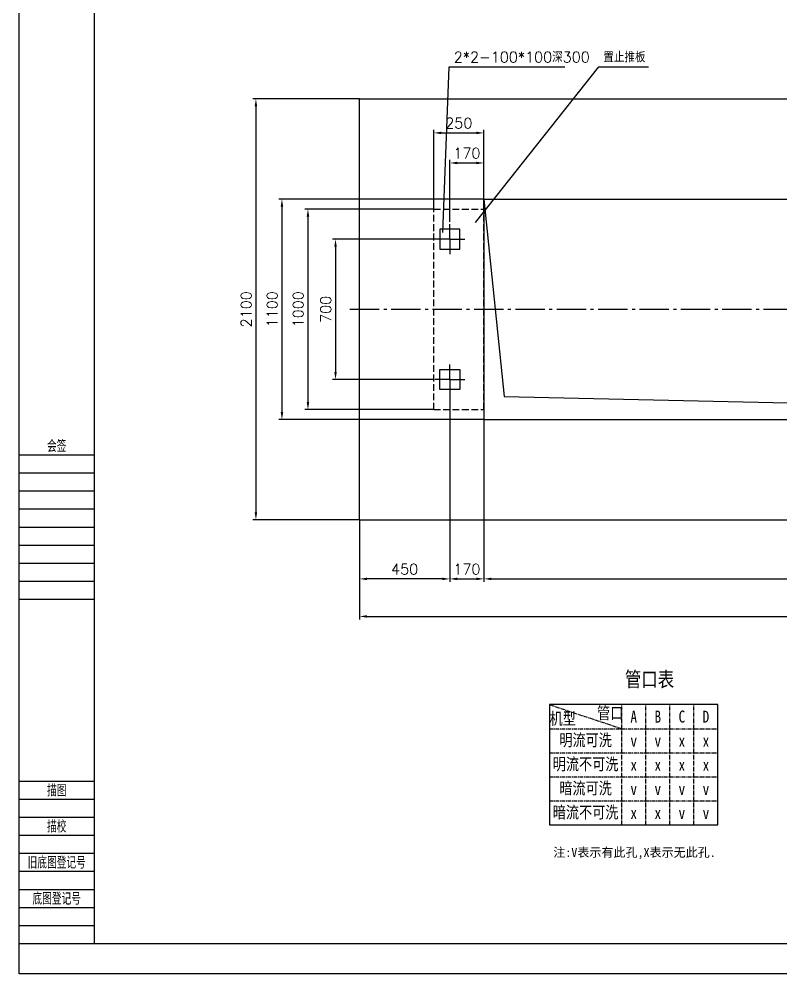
# Model space of a CAD drawing. Extents: x -2176 to 14083, y -1057 to 7853.
# Drawn here: x -2176 to 1622, y -1057 to 3706 of the extents above; entities that cross this region are included whole.
import ezdxf
from ezdxf.enums import TextEntityAlignment as Align

# ---------------------------------------------------------------- set-up
doc = ezdxf.new("R2010")
doc.units = 0
doc.header["$LTSCALE"] = 15
for name, pattern in [('CENTER', [2, 1.25, -0.25, 0.25, -0.25]), ('GEN3A', [3.125, 2.25, -0.875]), ('GEN7', [13.75, 9.75, -1.5, 1, -1.5]), ('GEN7A', [7.5, 5, -1.25, 0, -1.25])]:
    doc.linetypes.add(name, pattern=pattern)
doc.layers.get('0').update_dxf_attribs({"linetype": 'CONTINUOUS'})
doc.layers.get('DEFPOINTS').update_dxf_attribs({"linetype": 'CONTINUOUS'})
for name, color, linetype in [('0N', 7, 'CONTINUOUS'), ('3A', 6, 'GEN3A'), ('4', 1, 'CENTER'), ('5', 3, 'CONTINUOUS'), ('6', 2, 'CONTINUOUS'), ('7', 4, 'GEN7'), ('7A', 4, 'GEN7A'), ('RAHM2', 1, 'CONTINUOUS'), ('RAHM3', 2, 'CONTINUOUS'), ('TILE1', 5, 'CONTINUOUS')]:
    doc.layers.add(name, color=color, linetype=linetype)
doc.styles.add('HZ', font='geniso', dxfattribs={"width": 0.7, "bigfont": 'hztxt'})
doc.styles.get("Standard").update_dxf_attribs({"font": 'txt.shx', "bigfont": 'hztxt.shx'})
doc.styles.add('仿宋体', font='', dxfattribs={"width": 0.8})
doc.styles.get('仿宋体').set_extended_font_data('仿宋_GB2312')
doc.dimstyles.new('GEN-ISO', dxfattribs={"dimscale": 15, "dimtxt": 3.5, "dimasz": 2.5, "dimexe": 1, "dimexo": 0, "dimgap": 1.5, "dimtad": 1, "dimzin": 9, "dimdsep": 46, "dimtxsty": 'Standard', "dimcen": 0, "dimclrd": 256, "dimclre": 256, "dimclrt": 2, "dimaunit": 1, "dimadec": 0, "dimazin": 0, "dimtp": 0.1, "dimtm": 0.1, "dimtfac": 0.71, "dimtdec": 3, "dimtmove": 0, "dimatfit": 3, "dimfxl": 0, "dimtzin": 0, "dimarcsym": 0})

# ---------------------------------------------------------------- blocks, each defined once
blk = doc.blocks.new('GB-A1')
blk.add_line((35, 13), (10, 13))
blk.add_lwpolyline([(35, 13), (35, 587), (841, 587), (841, 13)], close=True)
at = {"layer": 'RAHM2'}
for p, q in [((35, 169.5), (10, 169.5)), ((35, 157.5), (10, 157.5)), ((35, 145.5), (10, 145.5)), ((35, 133.5), (10, 133.5)), ((35, 61), (10, 61)), ((35, 49), (10, 49)), ((35, 37), (10, 37)), ((35, 25), (10, 25)), ((35, 19), (10, 19))]:
    blk.add_line(p, q, dxfattribs=at)
at = {"layer": 'RAHM3'}
for p, q in [((35, 175.5), (10, 175.5)), ((35, 163.5), (10, 163.5)), ((35, 151.5), (10, 151.5)), ((35, 139.5), (10, 139.5)), ((35, 127.5), (10, 127.5)), ((35, 67), (10, 67)), ((35, 55), (10, 55)), ((35, 43), (10, 43)), ((35, 31), (10, 31))]:
    blk.add_line(p, q, dxfattribs=at)
at = {"layer": 'TILE1'}
blk.add_line((10, 3), (10, 597), dxfattribs=at)
blk.add_lwpolyline([(10, 597), (851, 597), (851, 3), (10, 3)], dxfattribs=at)
at = {"layer": 'RAHM2', "style": 'HZ', "width": 0.7}
for s, p in [('会签', (22.5, 176.5)), ('描图', (22.5, 62)), ('描校', (22.5, 50)), ('旧底图登记号', (22.5, 38)), ('底图登记号', (22.5, 26))]:
    blk.add_text(s, height=4, dxfattribs=at).set_placement(p, align=Align.CENTER)
blk = doc.blocks.new('*D115')
at = {"linetype": 'ByBlock'}
for p, q in [((-108.7, 2758.3), (-750.8, 2758.3)), ((-735.8, 2720.8), (-735.8, 1795.8)), ((-108.7, 1758.3), (-750.8, 1758.3))]:
    blk.add_line(p, q, dxfattribs=at)
for points in [[(-742, 2720.8), (-729.5, 2720.8), (-735.8, 2758.3)], [(-742, 1795.8), (-729.5, 1795.8), (-735.8, 1758.3)]]:
    blk.add_solid(points, dxfattribs=at)
at = {"layer": 'DEFPOINTS', "color": 0, "linetype": 'ByBlock'}
for p in [(-108.7, 2758.3), (-735.8, 1758.3), (-108.7, 1758.3)]:
    blk.add_point(p, dxfattribs=at)
at = {"color": 2, "linetype": 'ByBlock', "insert": (-784.5, 2258.3), "char_height": 52.5, "attachment_point": 5, "rotation": 90}
blk.add_mtext('1000', dxfattribs=at)
blk = doc.blocks.new('*D116')
at = {"linetype": 'ByBlock'}
for p, q in [((-478.7, 3308.3), (-1010.1, 3308.3)), ((-995.1, 3270.8), (-995.1, 1245.8)), ((-478.7, 1208.3), (-1010.1, 1208.3))]:
    blk.add_line(p, q, dxfattribs=at)
for points in [[(-1001.4, 3270.8), (-988.9, 3270.8), (-995.1, 3308.3)], [(-1001.4, 1245.8), (-988.9, 1245.8), (-995.1, 1208.3)]]:
    blk.add_solid(points, dxfattribs=at)
at = {"layer": 'DEFPOINTS', "color": 0, "linetype": 'ByBlock'}
for p in [(-478.7, 3308.3), (-995.1, 1208.3), (-478.7, 1208.3)]:
    blk.add_point(p, dxfattribs=at)
at = {"color": 2, "linetype": 'ByBlock', "insert": (-1043.9, 2258.3), "char_height": 52.5, "attachment_point": 5, "rotation": 90}
blk.add_mtext('2100', dxfattribs=at)
blk = doc.blocks.new('*D117')
at = {"linetype": 'ByBlock'}
for p, q in [((141.3, 2808.3), (-880.4, 2808.3)), ((-865.4, 2770.8), (-865.4, 1745.8)), ((141.3, 1708.3), (-880.4, 1708.3))]:
    blk.add_line(p, q, dxfattribs=at)
for points in [[(-871.6, 2770.8), (-859.1, 2770.8), (-865.4, 2808.3)], [(-871.6, 1745.8), (-859.1, 1745.8), (-865.4, 1708.3)]]:
    blk.add_solid(points, dxfattribs=at)
at = {"layer": 'DEFPOINTS', "color": 0, "linetype": 'ByBlock'}
for p in [(141.3, 2808.3), (-865.4, 1708.3), (141.3, 1708.3)]:
    blk.add_point(p, dxfattribs=at)
at = {"color": 2, "linetype": 'ByBlock', "insert": (-914.1, 2258.3), "char_height": 52.5, "attachment_point": 5, "rotation": 90}
blk.add_mtext('1100', dxfattribs=at)
blk = doc.blocks.new('*D118')
at = {"linetype": 'ByBlock'}
for p, q in [((-90.6, 3038.2), (-613.4, 3038.2)), ((-598.4, 3000.7), (-598.4, 2375.7)), ((-108.7, 2338.2), (-613.4, 2338.2))]:
    blk.add_line(p, q, dxfattribs=at)
for points in [[(-604.6, 3000.7), (-592.1, 3000.7), (-598.4, 3038.2)], [(-604.6, 2375.7), (-592.1, 2375.7), (-598.4, 2338.2)]]:
    blk.add_solid(points, dxfattribs=at)
at = {"layer": 'DEFPOINTS', "color": 0, "linetype": 'ByBlock'}
for p in [(-90.6, 3038.2), (-598.4, 2338.2), (-108.7, 2338.2)]:
    blk.add_point(p, dxfattribs=at)
at = {"color": 2, "linetype": 'ByBlock', "insert": (-647.1, 2688.2), "char_height": 52.5, "attachment_point": 5, "rotation": 90}
blk.add_mtext('700', dxfattribs=at)
blk = doc.blocks.new('*D119')
at = {"linetype": 'ByBlock'}
for p, q in [((-28.7, 1822.3), (-28.7, 898.6)), ((141.3, 1708.3), (141.3, 898.6)), ((8.8, 913.6), (103.8, 913.6))]:
    blk.add_line(p, q, dxfattribs=at)
for points in [[(8.8, 919.9), (8.8, 907.4), (-28.7, 913.6)], [(103.8, 919.9), (103.8, 907.4), (141.3, 913.6)]]:
    blk.add_solid(points, dxfattribs=at)
at = {"layer": 'DEFPOINTS', "color": 0, "linetype": 'ByBlock'}
for p in [(-28.7, 1822.3), (141.3, 1708.3), (141.3, 913.6)]:
    blk.add_point(p, dxfattribs=at)
at = {"color": 2, "linetype": 'ByBlock', "insert": (56.3, 962.4), "char_height": 52.5, "attachment_point": 5}
blk.add_mtext('170', dxfattribs=at)
blk = doc.blocks.new('*D120')
at = {"linetype": 'ByBlock'}
for p, q in [((-28.7, 1858.3), (-28.7, 898.6)), ((-478.7, 1003.2), (-478.7, 898.6)), ((-66.2, 913.6), (-441.2, 913.6))]:
    blk.add_line(p, q, dxfattribs=at)
for points in [[(-441.2, 919.8), (-441.2, 907.3), (-478.7, 913.6)], [(-66.2, 919.8), (-66.2, 907.3), (-28.7, 913.6)]]:
    blk.add_solid(points, dxfattribs=at)
at = {"layer": 'DEFPOINTS', "color": 0, "linetype": 'ByBlock'}
for p in [(-28.7, 1858.3), (-478.7, 1003.2), (-478.7, 913.6)]:
    blk.add_point(p, dxfattribs=at)
at = {"color": 2, "linetype": 'ByBlock', "insert": (-253.7, 962.3), "char_height": 52.5, "attachment_point": 5}
blk.add_mtext('450', dxfattribs=at)
blk = doc.blocks.new('*D121')
at = {"linetype": 'ByBlock'}
for p, q in [((-108.7, 3188.2), (-108.7, 3583.2)), ((141.3, 3188.2), (141.3, 3583.2)), ((-71.2, 3568.2), (103.8, 3568.2))]:
    blk.add_line(p, q, dxfattribs=at)
for points in [[(-71.2, 3574.4), (-71.2, 3561.9), (-108.7, 3568.2)], [(103.8, 3574.4), (103.8, 3561.9), (141.3, 3568.2)]]:
    blk.add_solid(points, dxfattribs=at)
at = {"layer": 'DEFPOINTS', "color": 0, "linetype": 'ByBlock'}
for p in [(141.3, 3568.2), (-108.7, 3188.2), (141.3, 3188.2)]:
    blk.add_point(p, dxfattribs=at)
at = {"color": 2, "linetype": 'ByBlock', "insert": (16.3, 3616.9), "char_height": 52.5, "attachment_point": 5}
blk.add_mtext('250', dxfattribs=at)
blk = doc.blocks.new('*D122')
at = {"linetype": 'ByBlock'}
for p, q in [((-28.7, 3124.2), (-28.7, 3433.2)), ((141.3, 3238.2), (141.3, 3433.2)), ((8.8, 3418.2), (103.8, 3418.2))]:
    blk.add_line(p, q, dxfattribs=at)
for points in [[(8.8, 3424.4), (8.8, 3411.9), (-28.7, 3418.2)], [(103.8, 3424.4), (103.8, 3411.9), (141.3, 3418.2)]]:
    blk.add_solid(points, dxfattribs=at)
at = {"layer": 'DEFPOINTS', "color": 0, "linetype": 'ByBlock'}
for p in [(141.3, 3418.2), (141.3, 3238.2), (-28.7, 3124.2)]:
    blk.add_point(p, dxfattribs=at)
at = {"color": 2, "linetype": 'ByBlock', "insert": (56.3, 3466.9), "char_height": 52.5, "attachment_point": 5}
blk.add_mtext('170', dxfattribs=at)
blk = doc.blocks.new('*D133')
at = {"linetype": 'ByBlock'}
for p, q in [((-478.7, 1208.3), (-478.7, 711.5)), ((7720.8, 1208.3), (7720.8, 711.5)), ((-441.2, 726.5), (7683.3, 726.5))]:
    blk.add_line(p, q, dxfattribs=at)
for points in [[(-441.2, 732.8), (-441.2, 720.3), (-478.7, 726.5)], [(7683.3, 732.8), (7683.3, 720.3), (7720.8, 726.5)]]:
    blk.add_solid(points, dxfattribs=at)
at = {"layer": 'DEFPOINTS', "color": 0, "linetype": 'ByBlock'}
for p in [(-478.7, 1208.3), (7720.8, 1208.3), (7720.8, 726.5)]:
    blk.add_point(p, dxfattribs=at)
at = {"color": 2, "linetype": 'ByBlock', "insert": (2916.9, 775.3), "char_height": 52.5, "attachment_point": 5}
blk.add_mtext('8200', dxfattribs=at)
blk = doc.blocks.new('A$C61F228FE')
for p, q in [((364.4, 783.3), (4.4, 783.3)), ((4.4, 783.3), (4.4, 183.3)), ((844.4, 783.3), (364.4, 783.3)), ((844.4, 183.3), (844.4, 783.3)), ((4.4, 183.3), (844.4, 183.3))]:
    blk.add_line(p, q)
at = {"layer": '4'}
for p, q in [((4.4, 783.3), (364.4, 663.3)), ((364.4, 183.3), (364.4, 783.3)), ((484.4, 183.3), (484.4, 783.3)), ((604.4, 183.3), (604.4, 783.3)), ((724.4, 183.3), (724.4, 783.3)), ((4.4, 663.3), (844.4, 663.3)), ((4.4, 543.3), (844.4, 543.3)), ((4.4, 423.3), (844.4, 423.3)), ((4.4, 303.3), (844.4, 303.3))]:
    blk.add_line(p, q, dxfattribs=at)
at = {"layer": '4', "style": '仿宋体', "width": 0.8}
for s, height, p in [('管口表', 75, (380.5, 872.5)), ('管口', 60, (242, 711.5)), ('机型', 60, (4.8, 683.8))]:
    blk.add_text(s, height=height, dxfattribs=at).set_placement(p)
at = {"layer": '4', "char_height": 60, "attachment_point": 5, "style": '仿宋体'}
for s, insert, width in [('A', (424.4, 723.3), 120), ('B', (544.4, 723.3), 120), ('C', (664.4, 723.3), 120), ('D', (784.4, 723.3), 120), ('\\f宋体|b0|i0|c134|p50;明流可洗', (184.4, 603.3), 360), ('v', (424.4, 603.3), 120), ('v', (544.4, 603.3), 120), ('x', (664.4, 603.3), 120), ('x', (784.4, 603.3), 120), ('\\f宋体|b0|i0|c134|p50;明流不可洗', (184.4, 483.3), 360), ('x', (424.4, 483.3), 120), ('x', (544.4, 483.3), 120), ('x', (664.4, 483.3), 120), ('x', (784.4, 483.3), 120), ('\\f宋体|b0|i0|c134|p50;暗流可洗', (184.4, 363.3), 360), ('v', (424.4, 363.3), 120), ('v', (544.4, 363.3), 120), ('v', (664.4, 363.3), 120), ('v', (784.4, 363.3), 120), ('\\f宋体|b0|i0|c134|p50;暗流不可洗', (184.4, 243.3), 360), ('x', (424.4, 243.3), 120), ('x', (544.4, 243.3), 120), ('v', (664.4, 243.3), 120), ('v', (784.4, 243.3), 120)]:
    blk.add_mtext(s, dxfattribs=dict(at, insert=insert, width=width))
at = {"layer": '4', "insert": (428.3, 40.3), "char_height": 44, "width": 919.539, "attachment_point": 5}
blk.add_mtext('\\f宋体|b0|i0|c134|p2;注:V表示有此孔,X表示无此孔.', dxfattribs=at)
blk = doc.blocks.new('*D138')
at = {"linetype": 'ByBlock'}
for p, q in [((141.3, 1708.3), (141.3, 898.6)), ((5441.3, 1708.3), (5441.3, 898.6)), ((178.8, 913.6), (5403.8, 913.6))]:
    blk.add_line(p, q, dxfattribs=at)
for points in [[(178.8, 919.9), (178.8, 907.4), (141.3, 913.6)], [(5403.8, 919.9), (5403.8, 907.4), (5441.3, 913.6)]]:
    blk.add_solid(points, dxfattribs=at)
at = {"layer": 'DEFPOINTS', "color": 0, "linetype": 'ByBlock'}
for p in [(141.3, 1708.3), (5441.3, 1708.3), (5441.3, 913.6)]:
    blk.add_point(p, dxfattribs=at)
at = {"color": 2, "linetype": 'ByBlock', "insert": (2791.3, 962.4), "char_height": 52.5, "attachment_point": 5}
blk.add_mtext('5300', dxfattribs=at)

msp = doc.modelspace()

# ---------------------------------------------------------------- linework, layer by layer
for p, q in [((-478.709, 3308.262), (3103.644, 3308.262)), ((141.291, 2808.262), (141.291, 1708.262)), ((141.291, 2808.262), (3103.644, 2808.262)), ((141.291, 2808.262), (242.965, 1823.007)), ((242.965, 1823.007), (5441.291, 1708.262)), ((141.291, 1708.262), (3103.644, 1708.262)), ((-478.709, 1208.262), (3103.644, 1208.262))]:
    msp.add_line(p, q)
for points in [[(-78.709, 2558.262), (21.291, 2558.262), (21.291, 2658.262), (-78.709, 2658.262)], [(-78.709, 1958.262), (21.291, 1958.262), (21.291, 1858.262), (-78.709, 1858.262)]]:
    msp.add_lwpolyline(points, close=True)
at = {"layer": '0N'}
msp.add_line((-478.709, 1208.262), (-478.709, 3308.262), dxfattribs=at)
at = {"layer": '3A'}
for p, q in [((-108.709, 1758.262), (-108.709, 2758.262)), ((-108.709, 2758.262), (141.291, 2758.262)), ((141.291, 1758.262), (141.291, 2758.262)), ((-108.709, 1758.262), (141.291, 1758.262))]:
    msp.add_line(p, q, dxfattribs=at)
at = {"layer": '5'}
for points in [[(-62.769, 2641.158), (-31.436, 3467.741), (545.189, 3467.741)], [(100.162, 2691.254), (714.286, 3467.741), (962.258, 3467.741)]]:
    msp.add_lwpolyline(points, dxfattribs=at)
at = {"layer": '7'}
msp.add_line((-526.659, 2258.262), (7628.892, 2258.262), dxfattribs=at)
at = {"layer": '7A'}
for p, q in [((-28.709, 2608.262), (-28.709, 2694.262)), ((-28.709, 2608.262), (-114.709, 2608.262)), ((-28.709, 2608.262), (57.291, 2608.262)), ((-28.709, 2608.262), (-28.709, 2522.262)), ((-28.709, 1908.262), (-28.709, 1994.262)), ((-28.709, 1908.262), (-114.709, 1908.262)), ((-28.709, 1908.262), (57.291, 1908.262)), ((-28.709, 1908.262), (-28.709, 1822.262))]:
    msp.add_line(p, q, dxfattribs=at)

# ---------------------------------------------------------------- block references
at = {"xscale": 15, "yscale": 15, "zscale": 15}
msp.add_blockref('GB-A1', (-2325.642, -1101.786), dxfattribs=at)
at = {"layer": '5'}
msp.add_blockref('A$C61F228FE', (463.821, -496.921), dxfattribs=at)

# ---------------------------------------------------------------- texts
at = {"layer": '6'}
for s, p in [('2*2-100*100深300', (-8.936, 3490.241)), ('置止推板', (736.786, 3490.241))]:
    msp.add_text(s, height=52.5, dxfattribs=at).set_placement(p)

# ---------------------------------------------------------------- dimensions: what is measured, and where the dimension line sits
at = {"layer": '5'}
for base, p1, p2, picture, middle in [((141.291, 3138.262), (-108.709, 2758.262), (141.291, 2758.262), '*D121', (16.291, 3616.91)), ((141.291, 2988.262), (-28.709, 2694.262), (141.291, 2808.262), '*D122', (56.291, 3466.905))]:
    dim = msp.add_linear_dim(base=base, p1=p1, p2=p2, dimstyle='GEN-ISO', dxfattribs=at)
    dim.commit()
    dim.dimension.update_dxf_attribs({"geometry": picture, "text_midpoint": middle, "insert": (0, -429.893)})
dim = msp.add_linear_dim(base=(-995.139, 1208.262), p1=(-478.709, 3308.262), p2=(-478.709, 1208.262), angle=90, dimstyle='GEN-ISO', dxfattribs=at)
dim.commit()
dim.dimension.update_dxf_attribs({"geometry": '*D116', "text_midpoint": (-1043.894, 2258.262)})
for base, p1, p2, picture, middle in [((-865.36, 1708.262), (141.291, 2808.262), (141.291, 1708.262), '*D117', (-865.36, 2258.262)), ((-735.779, 1758.262), (-108.709, 2758.262), (-108.709, 1758.262), '*D115', (-735.779, 2258.262))]:
    dim = msp.add_linear_dim(base=base, p1=p1, p2=p2, angle=90, dimstyle='GEN-ISO', dxfattribs=at)
    dim.commit()
    dim.dimension.update_dxf_attribs({"geometry": picture, "text_midpoint": middle, "dimtype": 160})
dim = msp.add_linear_dim(base=(-598.398, 1908.262), p1=(-90.577, 2608.262), p2=(-108.709, 1908.262), angle=90, dimstyle='GEN-ISO', dxfattribs=at)
dim.commit()
dim.dimension.update_dxf_attribs({"geometry": '*D118', "text_midpoint": (-598.398, 2258.262), "dimtype": 160, "insert": (0, -429.893)})
for base, p1, p2, picture, middle in [((-478.709, 913.552), (-28.709, 1858.262), (-478.709, 1003.221), '*D120', (-253.709, 962.302)), ((141.291, 913.63), (-28.709, 1822.262), (141.291, 1708.262), '*D119', (56.291, 962.38))]:
    dim = msp.add_linear_dim(base=base, p1=p1, p2=p2, dimstyle='GEN-ISO', dxfattribs=at)
    dim.commit()
    dim.dimension.update_dxf_attribs({"geometry": picture, "text_midpoint": middle})
dim = msp.add_aligned_dim(p1=(141.291, 1708.262), p2=(5441.291, 1708.262), distance=-794.632, dimstyle='GEN-ISO', dxfattribs=at)
dim.commit()
dim.dimension.update_dxf_attribs({"geometry": '*D138', "text_midpoint": (2791.291, 962.38)})
dim = msp.add_linear_dim(base=(7720.764, 726.539), p1=(-478.709, 1208.262), p2=(7720.764, 1208.262), dimstyle='GEN-ISO', override={"dimdec": 0}, dxfattribs=at)
dim.commit()
dim.dimension.update_dxf_attribs({"geometry": '*D133', "text_midpoint": (2916.936, 726.539), "dimtype": 160})

doc.saveas('drawing.dxf')
